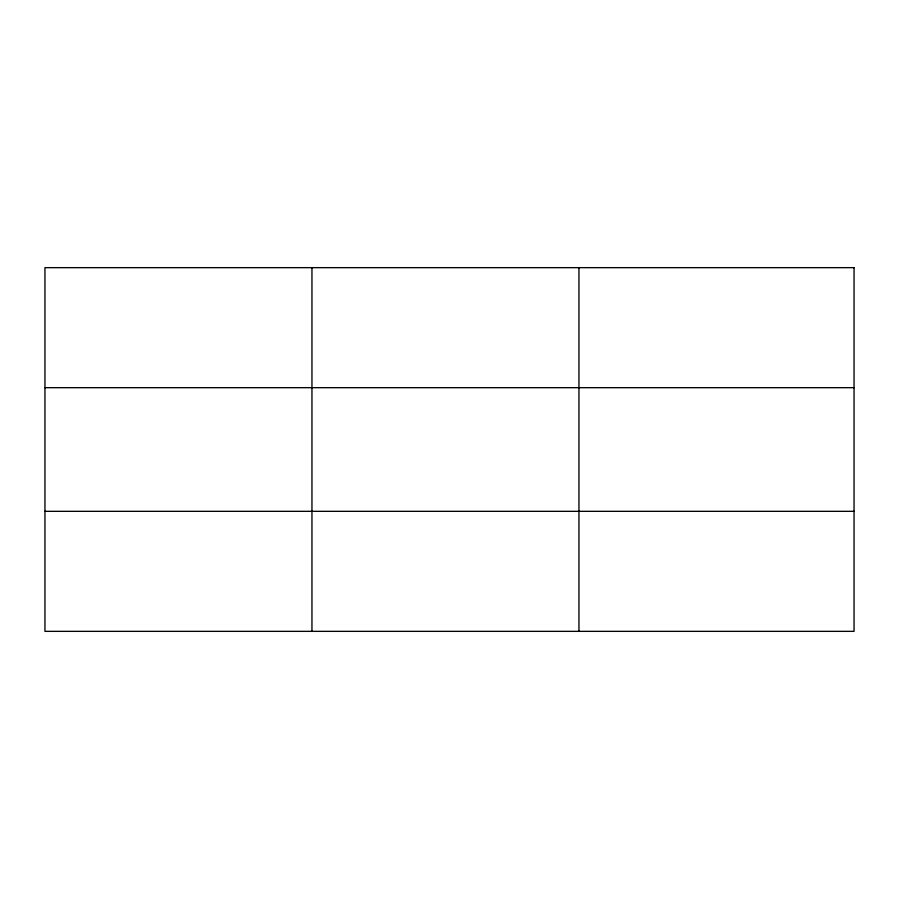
<?xml version="1.0" encoding="UTF-8"?>
<svg xmlns="http://www.w3.org/2000/svg" width="899" height="899" viewBox="0 0 899 899"><rect width="100%" height="100%" fill="white"/><g stroke="black" fill="none" stroke-linecap="round" stroke-linejoin="round"><path stroke-width="1.35" d="M311.953 267.655L311.953 631.345M578.956 267.655L578.956 631.345M44.95 387.671L854.05 387.671M44.95 511.329L854.05 511.329M854.05 267.655L854.05 631.345L44.95 631.345L44.95 267.655L854.05 267.655"/></g></svg>
